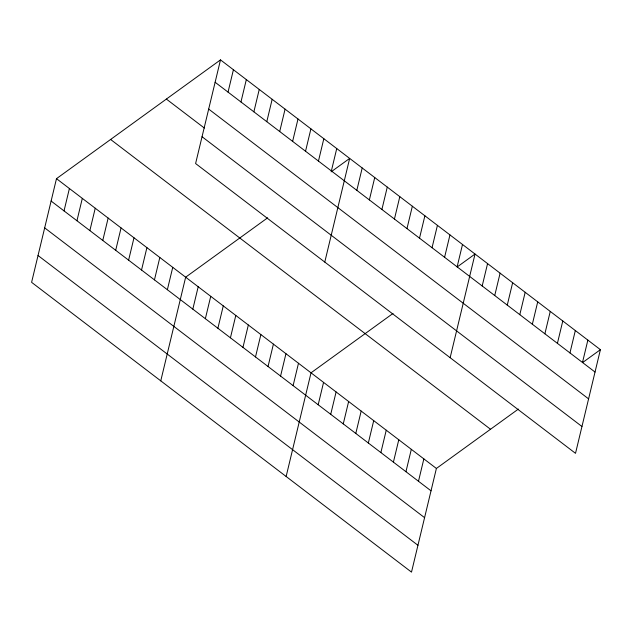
<?xml version="1.0" encoding="UTF-8"?>
<svg xmlns="http://www.w3.org/2000/svg" width="632" height="632" viewBox="0 0 632 632"><rect width="100%" height="100%" fill="white"/><g stroke="black" fill="none" stroke-linecap="round" stroke-linejoin="round"><path stroke-width="0.95" d="M220.497 59.882L195.604 163.546L575.515 453.334L600.4 349.67L220.497 59.882L56.485 178.666L31.6 282.33L411.503 572.118L436.396 468.454L518.398 409.062M64.029 210.898L69.401 188.518M76.946 220.75L82.318 198.377M89.862 230.601L95.234 208.228M102.779 240.452L108.151 218.08M115.695 250.312L121.068 227.931M128.612 260.163L133.992 237.782M141.536 270.014L146.908 247.633M154.453 279.865L159.825 257.493M167.369 289.717L172.741 267.344M228.041 92.114L233.413 69.741M160.765 380.859L185.658 277.195L267.66 217.803M240.958 101.965L246.33 79.593M192.823 309.135L198.195 286.754M253.874 111.817L259.246 89.444M205.361 318.694L210.733 296.321M266.791 121.676L272.163 99.295M217.89 328.261L223.27 305.88M279.707 131.527L285.079 109.146M230.427 337.82L235.799 315.447M242.965 347.387L248.337 325.006M292.624 141.378L297.996 118.998M255.502 356.946L260.874 334.573M305.54 151.23L310.912 128.857M268.039 366.513L273.411 344.132M318.457 161.081L323.829 138.708M280.576 376.072L285.948 353.699M331.373 170.94L336.745 148.56M293.114 385.639L298.486 363.258M324.777 262.075L349.662 158.411L331.105 171.849M286.138 476.488L311.023 372.825L393.025 313.433M356.827 190.351L362.199 167.978M318.188 404.764L323.56 382.384M369.365 199.917L374.737 177.537M330.726 414.323L336.098 391.951M381.902 209.476L387.274 187.104M343.263 423.89L348.635 401.51M394.439 219.043L399.811 196.663M355.8 433.449L361.172 411.077M406.976 228.602L412.348 206.23M368.338 443.016L373.71 420.636M419.514 238.169L424.886 215.788M380.875 452.575L386.247 430.202M432.051 247.728L437.423 225.355M393.412 462.142L398.784 439.761M444.588 257.295L449.96 234.914M405.949 471.701L411.321 449.328M457.126 266.854L462.498 244.481M418.487 481.268L423.859 458.887M450.142 357.704L475.035 254.04L457.244 266.917M482.192 285.98L487.564 263.607M494.73 295.547L500.102 273.166M507.267 305.106L512.639 282.733M519.804 314.673L525.176 292.292M532.341 324.232L537.713 301.859M544.879 333.799L550.251 311.418M557.416 343.358L562.788 320.977M569.953 352.925L575.325 330.544M582.491 362.484L587.863 340.103M582.617 362.547L600.4 349.67M215.125 82.263L595.028 372.043M208.678 109.083L588.59 398.871M166.374 99.082L204.365 128.059M202.05 136.725L581.953 426.505M110.608 139.467L490.519 429.254M56.485 178.666L436.396 468.454M51.113 201.047L431.024 490.827M44.675 227.868L424.578 517.655M38.038 255.51L417.95 545.29"/></g></svg>
